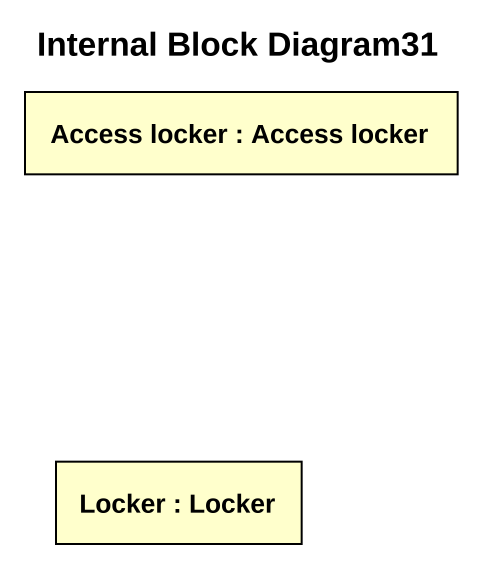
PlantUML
@startuml
title Internal Block Diagram31
rectangle "Access locker : Access locker" as Access_locker #FFFFCC
rectangle "Locker : Locker" as Locker #FFFFCC
@enduml
